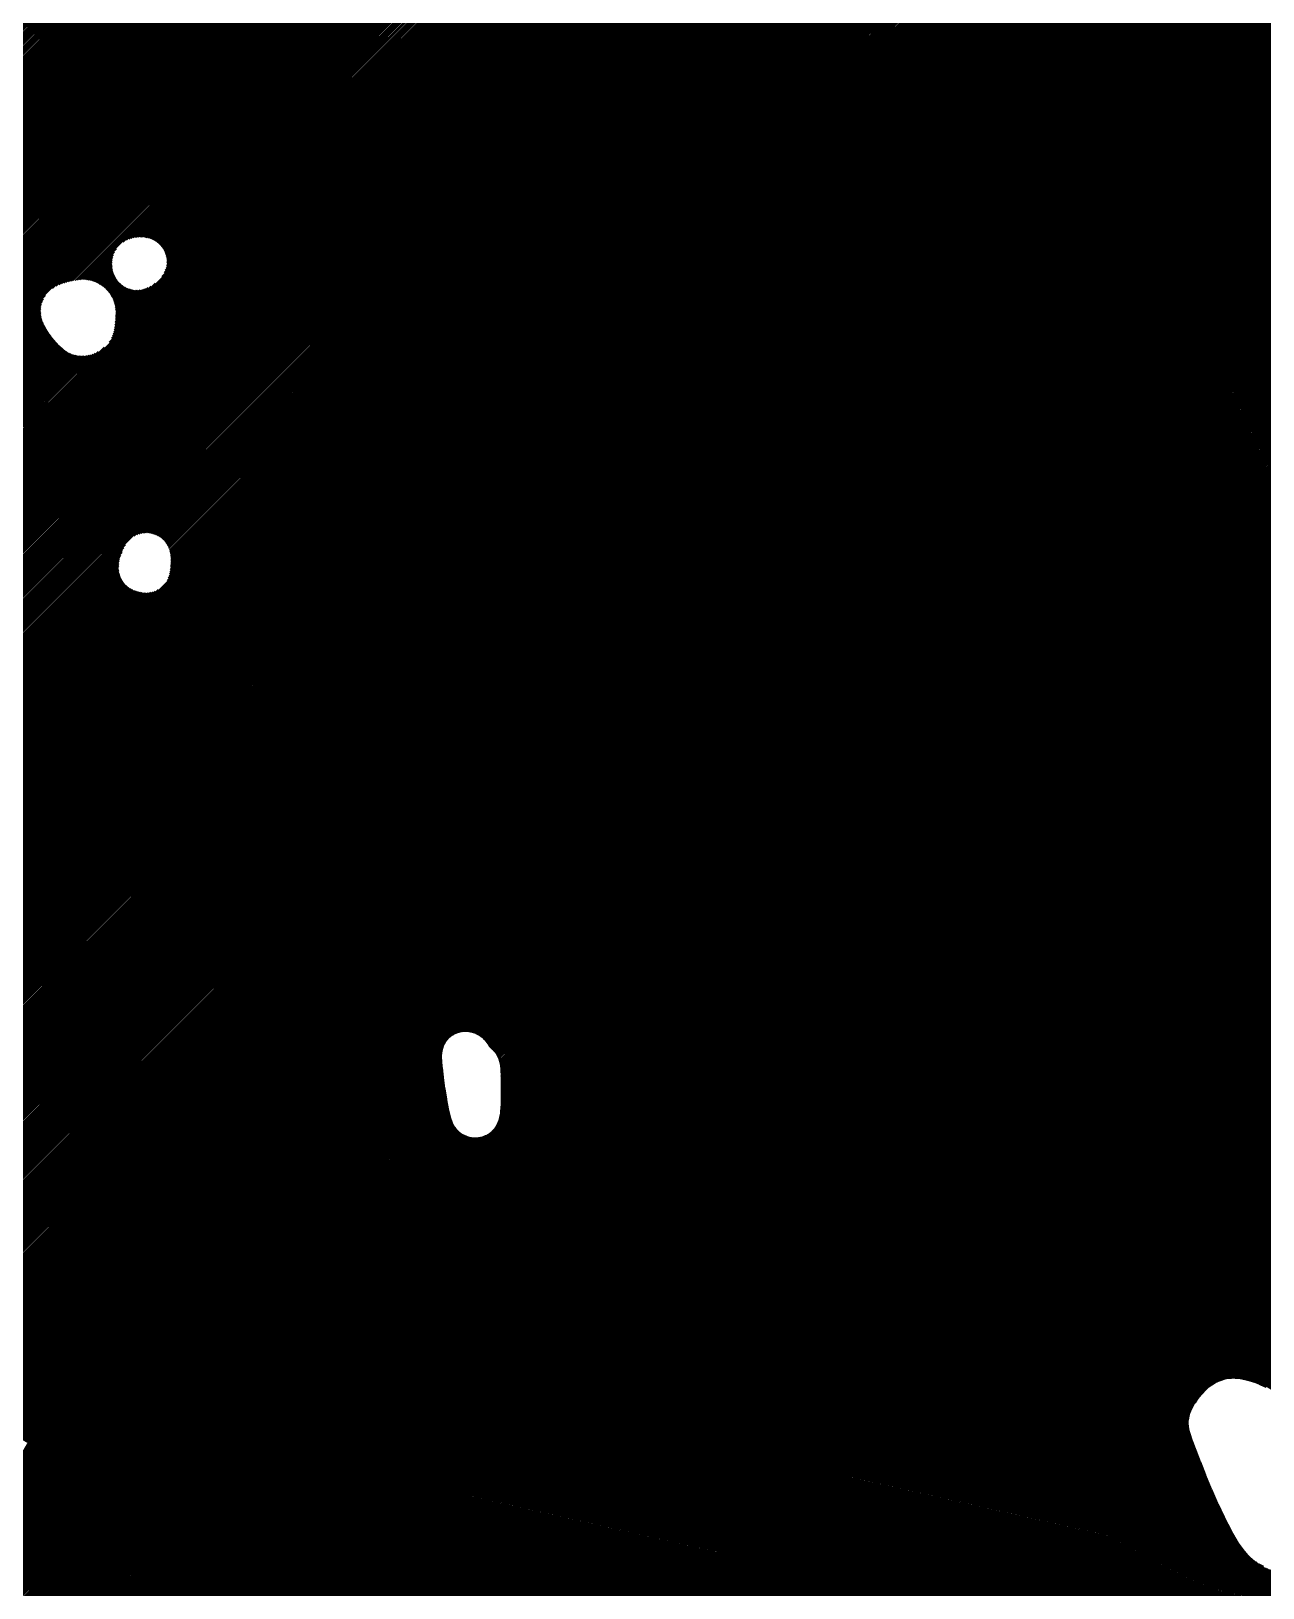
# Model space of a CAD drawing. Header units: metres. Extents: x 729569 to 733474, y 1423763 to 1426173.
# Drawn here: x 731560.2 to 731712.4, y 1424961.9 to 1425154.1 of the extents above; entities that cross this region are included whole.
import ezdxf

# ---------------------------------------------------------------- set-up
doc = ezdxf.new("R2010")
doc.units = ezdxf.units.M
for name, color, linetype in [('GREEN_AREA', 7, 'Continuous'), ('PARCEL_BORDER', 7, 'Continuous'), ('PARCEL_L', 7, 'Continuous'), ('PARCEL_S', 7, 'Continuous'), ('ROADS_LOCAL', 7, 'Continuous')]:
    doc.layers.add(name, color=color, linetype=linetype)

msp = doc.modelspace()

# ---------------------------------------------------------------- hatches: boundary and pattern name
at = {"layer": 'GREEN_AREA', "true_color": 0x96c896}
h = msp.add_hatch(dxfattribs=at)
h.set_pattern_fill('SOLID')
h.paths.add_polyline_path([(731701.41, 1425176.21), (731706.44, 1425169.43), (731706.48, 1425169.26), (731706.58, 1425168.99), (731706.8, 1425168.53), (731708.35, 1425165.83), (731709.23, 1425164.24), (731710.03, 1425162.72), (731713.45, 1425156.09), (731714.15, 1425154.77), (731715.01, 1425153.3), (731715.62, 1425152.37), (731716.23, 1425151.53), (731717.06, 1425150.55), (731717.26, 1425150.29), (731718.08, 1425149.07), (731718.77, 1425147.95), (731719.11, 1425147.37), (731719.86, 1425145.95), (731723.32, 1425139.23), (731728.91, 1425128.27), (731728.98, 1425127.95), (731729.05, 1425127.67), (731729.15, 1425127.41), (731729.38, 1425126.99), (731729.5, 1425126.78), (731729.67, 1425126.55), (731729.74, 1425126.43), (731730.42, 1425125.07), (731730.67, 1425124.55), (731730.59, 1425124.35), (731730.53, 1425124.07), (731730.42, 1425123.43), (731730.41, 1425123.1), (731730.44, 1425122.77), (731730.59, 1425122.1), (731730.66, 1425121.86), (731730.75, 1425121.63), (731730.94, 1425121.2), (731731.14, 1425120.83), (731731.4, 1425120.41), (731731.54, 1425120.2), (731731.7, 1425120), (731732.16, 1425119.51), (731732.6, 1425119.16), (731732.87, 1425118.98), (731733.3, 1425118.76), (731733.54, 1425118.67), (731733.79, 1425118.59), (731734.12, 1425118.52), (731734.38, 1425118.49), (731734.69, 1425118.47), (731734.94, 1425118.49), (731735.18, 1425118.52), (731735.66, 1425118.62), (731736.25, 1425118.85), (731736.64, 1425119.04), (731737.3, 1425119.45), (731737.92, 1425119.89), (731738.91, 1425120.68), (731720.87, 1425089.91), (731649.15, 1425131.96), (731685.57, 1425194.07), (731633.22, 1425224.77), (731633.34, 1425224.77), (731692.96, 1425189.81), (731692.96, 1425189.52), (731692.99, 1425189.24), (731693.09, 1425188.79), (731693.17, 1425188.53), (731693.45, 1425187.87), (731694.02, 1425186.84), (731694.96, 1425185.33), (731696.05, 1425183.72), (731697.3, 1425181.92), (731698.65, 1425180.01), (731701.41, 1425176.21)])
h.paths.add_polyline_path([(731693.17, 1425188.25), (731693.07, 1425188.5), (731692.95, 1425188.95), (731692.89, 1425189.23), (731692.87, 1425189.51), (731692.86, 1425189.75), (731685.64, 1425193.99), (731671.04, 1425169.09), (731694.77, 1425155.18), (731704.53, 1425171.82), (731702.6, 1425174.42), (731699.95, 1425178.04), (731697.21, 1425181.86), (731695.97, 1425183.66), (731694.88, 1425185.28), (731694.01, 1425186.65), (731693.49, 1425187.58), (731693.17, 1425188.25)])
h = msp.add_hatch(dxfattribs=at)
h.set_pattern_fill('SOLID')
h.paths.add_polyline_path([(731540.16, 1425110.45), (731541.34, 1425108.09), (731541.6, 1425107.62), (731541.83, 1425107.23), (731542.27, 1425106.58), (731542.94, 1425105.7), (731544.61, 1425103.12), (731545.46, 1425100.81), (731545.93, 1425099.62), (731546.31, 1425098.81), (731546.58, 1425098.34), (731546.78, 1425098.05), (731546.62, 1425097.81), (731546.48, 1425097.53), (731546.36, 1425097.24), (731546.28, 1425096.94), (731546.22, 1425096.64), (731546.2, 1425095.99), (731546.26, 1425094.94), (731546.35, 1425094.03), (731546.44, 1425093.32), (731546.49, 1425093.02), (731546.59, 1425092.61), (731546.7, 1425092.29), (731546.85, 1425091.98), (731547.03, 1425091.69), (731547.21, 1425091.46), (731547.4, 1425091.25), (731547.61, 1425091.07), (731547.83, 1425090.9), (731548.07, 1425090.76), (731548.32, 1425090.64), (731548.61, 1425090.54), (731548.89, 1425090.46), (731549.17, 1425090.41), (731549.46, 1425090.39), (731549.76, 1425090.4), (731550.08, 1425090.44), (731550.35, 1425090.5), (731550.62, 1425090.59), (731550.96, 1425090.74), (731551.22, 1425090.88), (731551.6, 1425091.15), (731551.94, 1425091.44), (731552.15, 1425091.63), (731552.48, 1425092), (731552.97, 1425092.25), (731553.6, 1425092.62), (731553.96, 1425092.87), (731554.5, 1425093.33), (731554.71, 1425093.57), (731555.09, 1425094.14), (731555.25, 1425094.42), (731555.38, 1425094.72), (731555.47, 1425095.03), (731555.58, 1425095.72), (731555.61, 1425096), (731555.6, 1425096.29), (731555.58, 1425096.79), (731555.52, 1425097.21), (731555.36, 1425097.97), (731555.14, 1425098.57), (731555.01, 1425098.86), (731554.85, 1425099.14), (731554.57, 1425099.56), (731554.4, 1425099.76), (731554.02, 1425100.1), (731554.18, 1425100.52), (731554.25, 1425100.77), (731554.32, 1425101.04), (731554.36, 1425101.32), (731554.38, 1425101.87), (731554.37, 1425102.17), (731554.33, 1425102.47), (731554.26, 1425102.76), (731554.16, 1425103.04), (731554.03, 1425103.32), (731553.79, 1425103.75), (731553.41, 1425104.24), (731552.9, 1425104.84), (731553.33, 1425104.9), (731554.05, 1425105.07), (731554.56, 1425105.25), (731554.87, 1425105.39), (731555.16, 1425105.57), (731555.5, 1425105.81), (731555.7, 1425105.98), (731555.88, 1425106.18), (731556.1, 1425106.45), (731556.29, 1425106.76), (731556.43, 1425107.02), (731556.53, 1425107.29), (731556.65, 1425107.68), (731556.71, 1425107.94), (731556.75, 1425108.44), (731556.76, 1425108.69), (731556.74, 1425108.93), (731556.71, 1425109.18), (731556.58, 1425109.82), (731556.3, 1425110.58), (731556.11, 1425110.97), (731555.86, 1425111.42), (731555.66, 1425111.72), (731555.44, 1425112), (731555.08, 1425112.38), (731554.74, 1425112.69), (731554.05, 1425113.22), (731553.26, 1425113.75), (731553.09, 1425114.05), (731552.94, 1425114.28), (731552.76, 1425114.5), (731552.57, 1425114.7), (731552.36, 1425114.88), (731552.1, 1425115.06), (731551.16, 1425116.16), (731550.61, 1425116.76), (731549.67, 1425117.7), (731547.63, 1425119.69), (731546.78, 1425120.55), (731546.62, 1425121.06), (731546.52, 1425121.29), (731565.18, 1425153.12), (731636.9, 1425111.07), (731600.48, 1425048.96), (731528.76, 1425091.01), (731540.16, 1425110.45)])
h.paths.add_polyline_path([(731576.54, 1425063.11), (731600.44, 1425049.09), (731615.05, 1425074), (731591.14, 1425088.01), (731576.54, 1425063.11)])
h.paths.add_polyline_path([(731572.08, 1425091.03), (731571.91, 1425090.79), (731571.66, 1425090.31), (731571.53, 1425090.02), (731571.46, 1425089.77), (731571.31, 1425089.48), (731571.21, 1425089.2), (731571.13, 1425088.92), (731571.06, 1425088.43), (731571.03, 1425087.78), (731571.06, 1425087.49), (731571.11, 1425087.21), (731571.19, 1425086.93), (731571.3, 1425086.66), (731571.43, 1425086.41), (731571.58, 1425086.16), (731571.76, 1425085.94), (731571.96, 1425085.73), (731572.18, 1425085.54), (731572.42, 1425085.37), (731572.67, 1425085.23), (731572.93, 1425085.11), (731573.21, 1425085.02), (731573.71, 1425084.88), (731574.05, 1425084.82), (731574.35, 1425084.8), (731574.64, 1425084.81), (731574.93, 1425084.85), (731575.22, 1425084.91), (731575.5, 1425085), (731575.76, 1425085.12), (731576.02, 1425085.27), (731576.26, 1425085.44), (731576.48, 1425085.63), (731576.68, 1425085.84), (731576.86, 1425086.08), (731577.02, 1425086.32), (731577.15, 1425086.59), (731577.25, 1425086.86), (731577.33, 1425087.14), (731577.41, 1425087.65), (731577.46, 1425088.26), (731577.49, 1425088.86), (731577.48, 1425089.15), (731577.42, 1425089.65), (731577.36, 1425089.93), (731577.27, 1425090.21), (731577.16, 1425090.48), (731577.02, 1425090.74), (731576.86, 1425090.98), (731576.68, 1425091.21), (731576.47, 1425091.41), (731576.25, 1425091.6), (731576.01, 1425091.76), (731575.75, 1425091.9), (731575.48, 1425092.01), (731575.2, 1425092.1), (731574.92, 1425092.16), (731574.63, 1425092.19), (731574.34, 1425092.19), (731574.05, 1425092.16), (731573.76, 1425092.11), (731573.48, 1425092.03), (731573.21, 1425091.92), (731572.95, 1425091.79), (731572.71, 1425091.63), (731572.48, 1425091.45), (731572.27, 1425091.25), (731572.08, 1425091.03)])
h.paths.add_polyline_path([(731570.24, 1425125.02), (731570.28, 1425124.72), (731570.35, 1425124.43), (731570.45, 1425124.15), (731570.57, 1425123.88), (731570.78, 1425123.51), (731570.95, 1425123.28), (731571.15, 1425123.06), (731571.37, 1425122.86), (731571.6, 1425122.68), (731571.86, 1425122.53), (731572.12, 1425122.4), (731572.4, 1425122.3), (731572.68, 1425122.23), (731572.97, 1425122.18), (731573.27, 1425122.17), (731573.56, 1425122.18), (731573.86, 1425122.22), (731574.14, 1425122.29), (731574.65, 1425122.48), (731574.94, 1425122.62), (731575.22, 1425122.79), (731575.77, 1425123.19), (731575.98, 1425123.38), (731576.32, 1425123.77), (731576.49, 1425124.02), (731576.65, 1425124.27), (731576.77, 1425124.55), (731576.87, 1425124.83), (731576.94, 1425125.12), (731576.98, 1425125.42), (731576.99, 1425125.72), (731576.97, 1425126.02), (731576.92, 1425126.31), (731576.84, 1425126.6), (731576.74, 1425126.88), (731576.6, 1425127.15), (731576.44, 1425127.41), (731576.26, 1425127.64), (731576.05, 1425127.86), (731575.82, 1425128.05), (731575.57, 1425128.22), (731575.31, 1425128.37), (731575.03, 1425128.49), (731574.75, 1425128.58), (731574.3, 1425128.68), (731574.04, 1425128.71), (731573.77, 1425128.72), (731573.51, 1425128.71), (731572.93, 1425128.64), (731572.68, 1425128.58), (731572.21, 1425128.42), (731571.94, 1425128.3), (731571.68, 1425128.15), (731571.43, 1425127.98), (731571.2, 1425127.79), (731571, 1425127.57), (731570.81, 1425127.33), (731570.61, 1425127.01), (731570.43, 1425126.62), (731570.32, 1425126.28), (731570.25, 1425125.93), (731570.21, 1425125.49), (731570.24, 1425125.02)])
h.paths.add_polyline_path([(731563.37, 1425115.69), (731563.79, 1425115.26), (731564.09, 1425115.04), (731564.28, 1425114.85), (731564.5, 1425114.66), (731564.74, 1425114.51), (731565, 1425114.37), (731565.26, 1425114.26), (731565.67, 1425114.14), (731566.01, 1425114.07), (731566.57, 1425114.04), (731566.85, 1425114.05), (731567.32, 1425114.12), (731567.59, 1425114.17), (731567.84, 1425114.25), (731568.09, 1425114.35), (731568.47, 1425114.55), (731568.77, 1425114.75), (731569.39, 1425115.25), (731569.73, 1425115.58), (731569.92, 1425115.82), (731570.08, 1425116.07), (731570.22, 1425116.34), (731570.33, 1425116.63), (731570.41, 1425116.92), (731570.51, 1425117.4), (731570.59, 1425117.99), (731570.64, 1425118.57), (731570.68, 1425119.26), (731570.67, 1425119.68), (731570.59, 1425120.32), (731570.51, 1425120.61), (731570.41, 1425120.9), (731570.28, 1425121.17), (731569.97, 1425121.7), (731569.8, 1425121.93), (731569.38, 1425122.37), (731569.11, 1425122.61), (731568.81, 1425122.81), (731568.36, 1425123.08), (731568.1, 1425123.19), (731567.85, 1425123.28), (731567.53, 1425123.38), (731567.16, 1425123.44), (731566.89, 1425123.47), (731566.42, 1425123.47), (731566.05, 1425123.44), (731565.41, 1425123.34), (731564.87, 1425123.22), (731564.16, 1425123.02), (731563.78, 1425122.87), (731563.16, 1425122.57), (731562.9, 1425122.39), (731562.5, 1425122.08), (731562.3, 1425121.89), (731562.13, 1425121.67), (731561.84, 1425121.27), (731561.68, 1425120.94), (731561.54, 1425120.57), (731561.46, 1425120.24), (731561.41, 1425119.9), (731561.4, 1425119.61), (731561.41, 1425119.32), (731561.47, 1425118.92), (731561.52, 1425118.67), (731561.6, 1425118.42), (731561.81, 1425117.92), (731562.17, 1425117.26), (731562.34, 1425117.01), (731562.74, 1425116.45), (731563.37, 1425115.69)])
h = msp.add_hatch(dxfattribs=at)
h.set_pattern_fill('SOLID')
h.paths.add_polyline_path([(731523.24, 1425008.39), (731523.78, 1425008), (731524.02, 1425007.86), (731524.54, 1425007.63), (731563.02, 1424985.07), (731596.43, 1425042.06), (731668.15, 1425000), (731631.7, 1424937.84), (731488.27, 1425021.94), (731491.3, 1425027.12), (731523.24, 1425008.39)])
h.paths.add_polyline_path([(731596.47, 1425041.92), (731581.87, 1425017.02), (731653.42, 1424975.07), (731668.02, 1424999.97), (731596.47, 1425041.92)])
h = msp.add_hatch(dxfattribs=at)
h.set_pattern_fill('SOLID')
h.paths.add_polyline_path([(731618.28, 1425026.7), (731618.32, 1425026.4), (731618.36, 1425025.91), (731618.42, 1425023.94), (731618.42, 1425022.69), (731618.39, 1425021.51), (731618.32, 1425020.65), (731618.27, 1425020.29), (731618.2, 1425019.96), (731618.11, 1425019.66), (731618.01, 1425019.38), (731617.87, 1425019.1), (731617.63, 1425018.72), (731617.43, 1425018.46), (731617.21, 1425018.23), (731616.96, 1425018.02), (731616.68, 1425017.84), (731616.4, 1425017.69), (731616.09, 1425017.56), (731615.8, 1425017.48), (731615.5, 1425017.42), (731615.21, 1425017.4), (731614.91, 1425017.4), (731614.61, 1425017.43), (731614.32, 1425017.49), (731614, 1425017.58), (731613.7, 1425017.71), (731613.42, 1425017.86), (731613.16, 1425018.04), (731612.92, 1425018.25), (731612.69, 1425018.49), (731612.42, 1425018.84), (731612.28, 1425019.07), (731612.16, 1425019.31), (731612.05, 1425019.57), (731611.85, 1425020.2), (731611.68, 1425020.88), (731611.44, 1425022.18), (731611.22, 1425023.64), (731611.04, 1425025.01), (731610.9, 1425026.16), (731610.82, 1425027.06), (731610.8, 1425027.67), (731610.82, 1425027.97), (731610.86, 1425028.27), (731610.94, 1425028.58), (731611.05, 1425028.87), (731611.18, 1425029.14), (731611.34, 1425029.41), (731611.53, 1425029.66), (731611.74, 1425029.88), (731611.97, 1425030.09), (731612.21, 1425030.26), (731612.48, 1425030.42), (731612.76, 1425030.55), (731613.05, 1425030.65), (731613.36, 1425030.72), (731613.66, 1425030.75), (731613.97, 1425030.76), (731614.28, 1425030.74), (731614.58, 1425030.69), (731614.89, 1425030.6), (731615.17, 1425030.5), (731615.44, 1425030.36), (731615.71, 1425030.19), (731616.09, 1425029.9), (731616.29, 1425029.71), (731616.47, 1425029.5), (731616.94, 1425028.83), (731617.07, 1425028.67), (731617.32, 1425028.46), (731617.56, 1425028.2), (731617.81, 1425027.86), (731617.98, 1425027.58), (731618.12, 1425027.27), (731618.21, 1425026.99), (731618.28, 1425026.7)])
h.paths.add_polyline_path([(731617.73, 1425027.81), (731617.49, 1425028.13), (731617.25, 1425028.39), (731617, 1425028.6), (731616.93, 1425028.68), (731616.4, 1425029.44), (731616.22, 1425029.64), (731616.02, 1425029.83), (731615.65, 1425030.11), (731615.4, 1425030.27), (731615.13, 1425030.4), (731614.85, 1425030.51), (731614.56, 1425030.59), (731614.27, 1425030.64), (731613.97, 1425030.66), (731613.67, 1425030.66), (731613.38, 1425030.62), (731613.09, 1425030.55), (731612.8, 1425030.46), (731612.53, 1425030.33), (731612.27, 1425030.18), (731612.03, 1425030.01), (731611.81, 1425029.81), (731611.6, 1425029.59), (731611.42, 1425029.35), (731611.27, 1425029.1), (731611.14, 1425028.83), (731611.04, 1425028.55), (731610.96, 1425028.26), (731610.92, 1425027.96), (731610.9, 1425027.34), (731610.99, 1425026.24), (731611.13, 1425025.02), (731611.32, 1425023.65), (731611.53, 1425022.28), (731611.75, 1425021.06), (731611.94, 1425020.22), (731612.03, 1425019.92), (731612.24, 1425019.36), (731612.37, 1425019.12), (731612.51, 1425018.89), (731612.77, 1425018.55), (731612.98, 1425018.32), (731613.22, 1425018.12), (731613.47, 1425017.95), (731613.75, 1425017.8), (731614.04, 1425017.68), (731614.35, 1425017.58), (731614.63, 1425017.53), (731614.92, 1425017.5), (731615.21, 1425017.5), (731615.5, 1425017.52), (731615.78, 1425017.58), (731616.06, 1425017.66), (731616.36, 1425017.78), (731616.64, 1425017.93), (731616.9, 1425018.1), (731617.14, 1425018.3), (731617.36, 1425018.53), (731617.56, 1425018.78), (731617.72, 1425019.04), (731617.92, 1425019.42), (731618.02, 1425019.7), (731618.17, 1425020.3), (731618.22, 1425020.67), (731618.29, 1425021.51), (731618.32, 1425022.69), (731618.32, 1425023.93), (731618.29, 1425025.09), (731618.25, 1425026.04), (731618.18, 1425026.68), (731618.12, 1425026.96), (731618.02, 1425027.23), (731617.89, 1425027.53), (731617.73, 1425027.81)])
at = {"layer": 'PARCEL_L', "true_color": 0xffffc8}
h = msp.add_hatch(dxfattribs=at)
h.set_pattern_fill('SOLID')
h.paths.add_polyline_path([(731685.57, 1425194.07), (731636.9, 1425111.07), (731565.18, 1425153.12), (731607.78, 1425225.78), (731608.39, 1425225.59), (731608.69, 1425225.52), (731609.12, 1425225.43), (731609.74, 1425225.35), (731610.45, 1425225.31), (731611.05, 1425225.32), (731611.64, 1425225.38), (731611.95, 1425225.44), (731615.98, 1425224.99), (731617.69, 1425224.85), (731619.16, 1425224.78), (731621.84, 1425224.72), (731627.82, 1425224.65), (731629.04, 1425224.66), (731633.22, 1425224.77), (731685.57, 1425194.07)])
h = msp.add_hatch(dxfattribs=at)
h.set_pattern_fill('SOLID')
h.paths.add_polyline_path([(731505.71, 1425216.07), (731577.43, 1425174.02), (731546.52, 1425121.29), (731546.23, 1425121.87), (731546.1, 1425122.09), (731545.72, 1425122.61), (731545.34, 1425123.06), (731545.04, 1425123.38), (731543.92, 1425124.52), (731543.5, 1425124.87), (731543.27, 1425125.04), (731542.76, 1425125.36), (731542.07, 1425125.7), (731541.48, 1425125.92), (731541.26, 1425126.24), (731540.93, 1425126.65), (731540.5, 1425127.36), (731540.3, 1425127.64), (731540.07, 1425127.93), (731539.67, 1425128.36), (731538.75, 1425129.23), (731537.73, 1425130.31), (731536.99, 1425131.14), (731536.56, 1425131.69), (731535.86, 1425132.75), (731535.52, 1425133.23), (731535.17, 1425133.67), (731534.55, 1425134.41), (731533.85, 1425135.18), (731533.35, 1425135.68), (731532.73, 1425136.26), (731532.48, 1425136.51), (731532.35, 1425136.69), (731531.96, 1425137.35), (731531.72, 1425137.71), (731531.39, 1425138.1), (731531.17, 1425138.3), (731530.92, 1425138.49), (731530.66, 1425138.65), (731530.38, 1425138.78), (731530.09, 1425138.88), (731529.79, 1425138.95), (731529.49, 1425138.99), (731529.18, 1425139), (731528.88, 1425138.98), (731528.58, 1425138.93), (731528.11, 1425138.8), (731527.83, 1425138.7), (731527.57, 1425138.56), (731527.32, 1425138.4), (731526.97, 1425138.14), (731526.77, 1425137.95), (731526.6, 1425137.75), (731526.43, 1425137.53), (731526.29, 1425137.3), (731526.11, 1425136.93), (731526, 1425136.64), (731525.93, 1425136.35), (731525.86, 1425135.95), (731525.85, 1425135.66), (731525.86, 1425135.37), (731525.9, 1425135.08), (731525.97, 1425134.8), (731526.06, 1425134.53), (731526.2, 1425134.18), (731526.59, 1425133.36), (731526.78, 1425133.02), (731526.93, 1425132.77), (731527.11, 1425132.55), (731527.31, 1425132.33), (731527.53, 1425132.14), (731527.71, 1425132.01), (731528.87, 1425130.33), (731529.2, 1425129.81), (731529.47, 1425129.06), (731529.59, 1425128.76), (731529.83, 1425128.27), (731530.03, 1425127.91), (731530.27, 1425127.53), (731530.56, 1425127.14), (731530.76, 1425126.89), (731530.94, 1425126.34), (731531.2, 1425125.66), (731531.81, 1425124.2), (731532.1, 1425123.55), (731532.35, 1425123.05), (731532.51, 1425122.77), (731532.86, 1425122.24), (731533.21, 1425121.77), (731533.61, 1425121.31), (731533.97, 1425120.97), (731534.2, 1425120.79), (731534.45, 1425120.64), (731534.87, 1425120.43), (731535.32, 1425120.26), (731536.54, 1425119.88), (731537.04, 1425118.1), (731537.87, 1425115.38), (731537.99, 1425115.07), (731539.39, 1425112.01), (731540.16, 1425110.45), (731528.76, 1425091.01), (731457.04, 1425133.06), (731505.71, 1425216.07)])
h = msp.add_hatch(dxfattribs=at)
h.set_pattern_fill('SOLID')
h.paths.add_polyline_path([(731649.15, 1425131.96), (731720.87, 1425089.91), (731672.2, 1425006.9), (731600.48, 1425048.96), (731649.15, 1425131.96)])
h = msp.add_hatch(dxfattribs=at)
h.set_pattern_fill('SOLID')
h.paths.add_polyline_path([(731720.87, 1425089.91), (731792.59, 1425047.86), (731743.92, 1424964.85), (731718.8, 1424979.58), (731718.17, 1424980.6), (731717.16, 1424982.18), (731716.27, 1424983.52), (731715.49, 1424984.61), (731715.09, 1424985.1), (731714.88, 1424985.33), (731714.64, 1424985.55), (731714.07, 1424986), (731713.73, 1424986.23), (731713.08, 1424986.61), (731712.83, 1424986.75), (731712.17, 1424987.05), (731711.19, 1424987.43), (731710.52, 1424987.63), (731709.98, 1424987.77), (731709.61, 1424987.83), (731708.98, 1424987.9), (731708.72, 1424987.91), (731708.14, 1424987.87), (731707.83, 1424987.83), (731707.54, 1424987.76), (731707.2, 1424987.65), (731706.78, 1424987.49), (731706.43, 1424987.31), (731706.04, 1424987.06), (731672.2, 1425006.9), (731720.87, 1425089.91)])
h = msp.add_hatch(dxfattribs=at)
h.set_pattern_fill('SOLID')
h.paths.add_polyline_path([(731491.3, 1425027.12), (731524.71, 1425084.11), (731596.43, 1425042.06), (731563.02, 1424985.07), (731524.54, 1425007.63), (731524.8, 1425007.54), (731525.06, 1425007.47), (731525.76, 1425007.34), (731526.59, 1425007.3), (731526.88, 1425007.31), (731527.57, 1425007.42), (731527.87, 1425007.48), (731528.16, 1425007.58), (731528.72, 1425007.82), (731529, 1425007.99), (731529.34, 1425008.23), (731529.54, 1425008.41), (731529.79, 1425008.67), (731529.99, 1425008.93), (731530.18, 1425009.25), (731530.38, 1425009.71), (731530.48, 1425010.01), (731530.59, 1425010.6), (731530.63, 1425011.03), (731530.63, 1425011.81), (731530.55, 1425012.78), (731530.43, 1425013.59), (731530.17, 1425014.77), (731530.03, 1425015.26), (731529.8, 1425015.84), (731529.59, 1425016.26), (731529.36, 1425016.61), (731529.15, 1425016.86), (731528.86, 1425017.15), (731528.51, 1425017.41), (731528.17, 1425017.62), (731527.73, 1425017.83), (731527.49, 1425017.92), (731526.89, 1425018.08), (731526.62, 1425018.14), (731525.9, 1425018.2), (731525.6, 1425018.2), (731524.98, 1425018.13), (731524.67, 1425018.08), (731524.16, 1425017.91), (731523.87, 1425017.79), (731523.59, 1425017.64), (731523.27, 1425017.44), (731523.03, 1425017.24), (731522.83, 1425017.05), (731522.61, 1425016.79), (731522.41, 1425016.5), (731522.24, 1425016.18), (731522.08, 1425015.79), (731521.93, 1425015.24), (731521.87, 1425014.88), (731521.79, 1425014.13), (731521.77, 1425013.36), (731521.82, 1425012.14), (731521.94, 1425011.09), (731522.04, 1425010.57), (731522.14, 1425010.2), (731522.23, 1425009.91), (731522.33, 1425009.65), (731522.45, 1425009.41), (731522.68, 1425009.01), (731522.91, 1425008.73), (731523.24, 1425008.39), (731491.3, 1425027.12)])
h = msp.add_hatch(dxfattribs=at)
h.set_pattern_fill('SOLID')
h.paths.add_polyline_path([(731631.7, 1424937.84), (731668.15, 1425000), (731703.98, 1424978.99), (731704.55, 1424977.51), (731705.19, 1424975.88), (731705.94, 1424974.09), (731706.69, 1424972.38), (731707.5, 1424970.67), (731708.33, 1424969.07), (731709.16, 1424967.64), (731709.86, 1424966.63), (731710.06, 1424966.38), (731710.46, 1424965.92), (731710.72, 1424965.65), (731711.23, 1424965.22), (731711.68, 1424964.93), (731712.4, 1424964.55), (731713.24, 1424964.2), (731714.06, 1424963.94), (731714.36, 1424963.86), (731715.46, 1424963.62), (731715.75, 1424963.58), (731716.88, 1424963.45), (731717.17, 1424963.43), (731718.27, 1424963.41), (731718.58, 1424963.43), (731719.61, 1424963.52), (731720, 1424963.58), (731721.14, 1424963.85), (731721.95, 1424964.18), (731722.23, 1424964.31), (731722.49, 1424964.48), (731723.06, 1424964.89), (731723.29, 1424965.11), (731723.6, 1424965.45), (731723.81, 1424965.73), (731723.96, 1424965.97), (731724.12, 1424966.31), (731724.22, 1424966.58), (731724.3, 1424966.86), (731724.33, 1424967.06), (731739.87, 1424957.95), (731703.42, 1424895.79), (731631.7, 1424937.84)])
h = msp.add_hatch(dxfattribs=at)
h.set_pattern_fill('SOLID')
h.paths.add_polyline_path([(731559.98, 1424979.89), (731631.7, 1424937.84), (731583.03, 1424854.83), (731550.46, 1424873.93), (731550.03, 1424875.14), (731549.53, 1424876.41), (731549.05, 1424877.54), (731548.52, 1424878.62), (731548.06, 1424879.4), (731547.91, 1424879.62), (731547.74, 1424879.82), (731547.34, 1424880.25), (731547.14, 1424880.43), (731546.92, 1424880.58), (731546.57, 1424880.78), (731546.29, 1424880.91), (731546, 1424881.01), (731545.7, 1424881.08), (731545.39, 1424881.11), (731545.03, 1424881.12), (731544.72, 1424881.09), (731544.42, 1424881.04), (731544.12, 1424880.95), (731543.84, 1424880.83), (731543.53, 1424880.66), (731543.3, 1424880.5), (731543.09, 1424880.33), (731542.89, 1424880.13), (731542.71, 1424879.92), (731542.55, 1424879.69), (731542.41, 1424879.45), (731542.22, 1424879.04), (731542.15, 1424878.8), (731511.31, 1424896.88), (731559.98, 1424979.89)])
at = {"layer": 'PARCEL_S', "true_color": 0xffc8c8}
h = msp.add_hatch(dxfattribs=at)
h.set_pattern_fill('SOLID')
h.paths.add_polyline_path([(731591.14, 1425088.01), (731615.05, 1425074), (731600.44, 1425049.09), (731576.54, 1425063.11), (731591.14, 1425088.01)])
h = msp.add_hatch(dxfattribs=at)
h.set_pattern_fill('SOLID')
h.paths.add_polyline_path([(731605.61, 1425003.11), (731581.87, 1425017.02), (731596.47, 1425041.92), (731620.2, 1425028), (731618.4, 1425024.92), (731618.35, 1425026.04), (731618.28, 1425026.69), (731618.21, 1425026.98), (731618.12, 1425027.26), (731617.98, 1425027.58), (731617.81, 1425027.86), (731617.61, 1425028.13), (731617.32, 1425028.46), (731617.07, 1425028.67), (731617, 1425028.75), (731616.48, 1425029.49), (731616.29, 1425029.71), (731616.09, 1425029.9), (731615.86, 1425030.07), (731615.45, 1425030.35), (731615.18, 1425030.49), (731614.89, 1425030.6), (731614.59, 1425030.69), (731614.29, 1425030.74), (731613.98, 1425030.76), (731613.67, 1425030.76), (731613.36, 1425030.72), (731613.06, 1425030.65), (731612.77, 1425030.55), (731612.49, 1425030.42), (731612.22, 1425030.27), (731611.97, 1425030.09), (731611.74, 1425029.88), (731611.53, 1425029.66), (731611.34, 1425029.41), (731611.18, 1425029.15), (731611.05, 1425028.87), (731610.94, 1425028.58), (731610.86, 1425028.27), (731610.82, 1425027.97), (731610.8, 1425027.67), (731610.82, 1425027.06), (731610.9, 1425026.16), (731611.04, 1425025.01), (731611.23, 1425023.58), (731611.43, 1425022.27), (731611.65, 1425021.04), (731611.85, 1425020.2), (731611.94, 1425019.88), (731612.16, 1425019.31), (731612.28, 1425019.07), (731612.42, 1425018.84), (731612.69, 1425018.49), (731612.92, 1425018.25), (731613.16, 1425018.04), (731613.42, 1425017.86), (731613.71, 1425017.7), (731614.08, 1425017.56), (731605.61, 1425003.11)])
h = msp.add_hatch(dxfattribs=at)
h.set_pattern_fill('SOLID')
h.paths.add_polyline_path([(731620.2, 1425028), (731644.11, 1425013.98), (731629.51, 1424989.09), (731605.61, 1425003.11), (731614.08, 1425017.56), (731614.33, 1425017.48), (731614.62, 1425017.43), (731614.91, 1425017.4), (731615.21, 1425017.4), (731615.5, 1425017.42), (731615.8, 1425017.48), (731616.09, 1425017.57), (731616.4, 1425017.69), (731616.69, 1425017.85), (731616.96, 1425018.02), (731617.21, 1425018.23), (731617.44, 1425018.47), (731617.64, 1425018.72), (731617.81, 1425018.99), (731618.01, 1425019.37), (731618.12, 1425019.67), (731618.26, 1425020.28), (731618.32, 1425020.66), (731618.39, 1425021.51), (731618.42, 1425022.59), (731618.42, 1425023.88), (731618.4, 1425024.92), (731620.2, 1425028)])
h = msp.add_hatch(dxfattribs=at)
h.set_pattern_fill('SOLID')
h.paths.add_polyline_path([(731629.51, 1424989.09), (731644.11, 1425013.98), (731668.02, 1424999.97), (731653.42, 1424975.07), (731629.51, 1424989.09)])
at = {"layer": 'ROADS_LOCAL', "true_color": 0xff00ff}
h = msp.add_hatch(dxfattribs=at)
h.set_pattern_fill('SOLID')
h.paths.add_polyline_path([(731706.04, 1424987.06), (731705.66, 1424986.77), (731705.19, 1424986.33), (731704.78, 1424985.87), (731703.94, 1424984.81), (731703.79, 1424984.61), (731703.66, 1424984.39), (731703.37, 1424983.8), (731703.27, 1424983.53), (731703.19, 1424983.24), (731703.07, 1424982.55), (731703.06, 1424982.23), (731703.09, 1424981.91), (731703.14, 1424981.59), (731703.3, 1424980.98), (731703.59, 1424980.1), (731703.98, 1424978.99), (731380.4, 1425168.73), (731381.04, 1425169.82), (731381.23, 1425169.95), (731381.72, 1425170.37), (731382.18, 1425170.83), (731382.58, 1425171.33), (731382.94, 1425171.88), (731383.24, 1425172.45), (731383.48, 1425173.05), (731383.66, 1425173.67), (731383.78, 1425174.31), (731383.8, 1425174.54), (731384.44, 1425175.63), (731706.04, 1424987.06)])

# ---------------------------------------------------------------- linework, layer by layer
at = {"layer": 'PARCEL_BORDER', "lineweight": 50, "true_color": 0x323232}
for points in [[(731685.57, 1425194.07), (731636.9, 1425111.07), (731565.18, 1425153.12), (731607.78, 1425225.78)], [(731505.71, 1425216.07), (731577.43, 1425174.02), (731546.52, 1425121.29)], [(731712.83, 1424986.75), (731712.17, 1424987.05), (731711.97, 1424987.14), (731711.35, 1424987.37), (731711.19, 1424987.43), (731710.68, 1424987.59), (731710.52, 1424987.63), (731710.16, 1424987.72), (731709.98, 1424987.77), (731709.61, 1424987.83), (731709.31, 1424987.87), (731708.98, 1424987.9), (731708.72, 1424987.91), (731708.46, 1424987.9), (731708.14, 1424987.87), (731707.83, 1424987.83), (731707.54, 1424987.76), (731707.2, 1424987.65), (731706.85, 1424987.52), (731706.78, 1424987.49), (731706.57, 1424987.39), (731706.43, 1424987.31), (731706.14, 1424987.13), (731706.04, 1424987.06), (731672.2, 1425006.9), (731720.87, 1425089.91)], [(731524.71, 1425084.11), (731596.43, 1425042.06), (731563.02, 1424985.07), (731524.54, 1425007.63)], [(731631.7, 1424937.84), (731668.15, 1425000), (731703.98, 1424978.99), (731704, 1424978.96), (731704.01, 1424978.91), (731704.55, 1424977.51), (731704.56, 1424977.46), (731705.19, 1424975.88), (731705.21, 1424975.83), (731705.91, 1424974.14), (731705.94, 1424974.09), (731706.69, 1424972.38), (731706.72, 1424972.31), (731707.5, 1424970.67), (731707.55, 1424970.57), (731708.33, 1424969.07), (731708.41, 1424968.92), (731709.16, 1424967.64), (731709.29, 1424967.44), (731709.86, 1424966.63), (731710.06, 1424966.38), (731710.46, 1424965.92), (731710.72, 1424965.65), (731710.97, 1424965.43), (731711.23, 1424965.22), (731711.35, 1424965.14), (731711.52, 1424965.03), (731711.68, 1424964.93), (731711.83, 1424964.84), (731712.17, 1424964.66), (731712.4, 1424964.55)], [(731511.31, 1424896.88), (731559.98, 1424979.89), (731559.98, 1424979.89), (731631.7, 1424937.84)]]:
    msp.add_lwpolyline(points, dxfattribs=at)
at = {"layer": 'PARCEL_BORDER', "lineweight": 50, "true_color": 0x326432}
for points in [[(731720.87, 1425089.91), (731649.15, 1425131.96), (731685.57, 1425194.07)], [(731546.52, 1425121.29), (731565.18, 1425153.12), (731636.9, 1425111.07), (731600.48, 1425048.96), (731528.76, 1425091.01)]]:
    msp.add_lwpolyline(points, dxfattribs=at)
at = {"layer": 'PARCEL_BORDER', "lineweight": 50, "true_color": 0x323232}
for points in [[(731649.15, 1425131.96), (731720.87, 1425089.91), (731672.2, 1425006.9), (731600.48, 1425048.96), (731649.15, 1425131.96)], [(731591.14, 1425088.01), (731615.05, 1425074), (731600.44, 1425049.09), (731576.54, 1425063.11), (731591.14, 1425088.01)], [(731605.61, 1425003.11), (731581.87, 1425017.02), (731596.47, 1425041.92), (731620.2, 1425028), (731618.4, 1425024.92), (731618.4, 1425025.03), (731618.4, 1425025.03), (731618.39, 1425025.09), (731618.39, 1425025.09), (731618.36, 1425025.91), (731618.36, 1425025.91), (731618.35, 1425026.04), (731618.35, 1425026.04), (731618.32, 1425026.4), (731618.32, 1425026.4), (731618.28, 1425026.69), (731618.28, 1425026.7), (731618.21, 1425026.98), (731618.21, 1425026.99), (731618.12, 1425027.26), (731618.12, 1425027.27), (731618, 1425027.54), (731617.99, 1425027.54), (731617.98, 1425027.58), (731617.97, 1425027.58), (731617.81, 1425027.86), (731617.81, 1425027.87), (731617.62, 1425028.13), (731617.61, 1425028.13), (731617.57, 1425028.19), (731617.56, 1425028.2), (731617.32, 1425028.46), (731617.31, 1425028.46), (731617.07, 1425028.67), (731617, 1425028.75), (731616.94, 1425028.83), (731616.83, 1425028.98), (731616.64, 1425029.27), (731616.64, 1425029.27), (731616.48, 1425029.49), (731616.47, 1425029.5), (731616.29, 1425029.71), (731616.28, 1425029.71), (731616.09, 1425029.9), (731616.08, 1425029.91), (731615.86, 1425030.07), (731615.86, 1425030.08), (731615.71, 1425030.19), (731615.7, 1425030.19), (731615.45, 1425030.35), (731615.44, 1425030.36), (731615.18, 1425030.49), (731615.17, 1425030.5), (731614.89, 1425030.6), (731614.88, 1425030.61), (731614.59, 1425030.69), (731614.58, 1425030.69), (731614.29, 1425030.74), (731614.28, 1425030.74), (731613.98, 1425030.76), (731613.97, 1425030.76), (731613.67, 1425030.76), (731613.66, 1425030.75), (731613.36, 1425030.72), (731613.36, 1425030.72), (731613.06, 1425030.65), (731613.05, 1425030.65), (731612.77, 1425030.55), (731612.76, 1425030.55), (731612.49, 1425030.42), (731612.48, 1425030.42), (731612.22, 1425030.27), (731612.21, 1425030.26), (731611.97, 1425030.09), (731611.96, 1425030.08), (731611.74, 1425029.88), (731611.73, 1425029.88), (731611.53, 1425029.66), (731611.52, 1425029.65), (731611.34, 1425029.41), (731611.34, 1425029.4), (731611.18, 1425029.15), (731611.18, 1425029.14), (731611.05, 1425028.87), (731611.04, 1425028.86), (731610.94, 1425028.58), (731610.94, 1425028.57), (731610.87, 1425028.28), (731610.86, 1425028.27), (731610.82, 1425027.98), (731610.82, 1425027.97), (731610.8, 1425027.67), (731610.8, 1425027.66), (731610.8, 1425027.34), (731610.8, 1425027.34), (731610.82, 1425027.06), (731610.82, 1425027.06), (731610.89, 1425026.23), (731610.89, 1425026.23), (731610.9, 1425026.16), (731610.9, 1425026.16), (731611.04, 1425025.01), (731611.04, 1425025), (731611.04, 1425024.95), (731611.04, 1425024.95), (731611.22, 1425023.64), (731611.22, 1425023.64), (731611.23, 1425023.58), (731611.23, 1425023.58), (731611.43, 1425022.27), (731611.43, 1425022.27), (731611.44, 1425022.18), (731611.44, 1425022.18), (731611.65, 1425021.04), (731611.65, 1425021.03), (731611.68, 1425020.88), (731611.68, 1425020.88), (731611.85, 1425020.2), (731611.85, 1425020.2), (731611.94, 1425019.89), (731611.94, 1425019.88), (731612.05, 1425019.57), (731612.05, 1425019.56), (731612.15, 1425019.32), (731612.16, 1425019.31), (731612.28, 1425019.07), (731612.28, 1425019.07), (731612.42, 1425018.84), (731612.42, 1425018.84), (731612.49, 1425018.74), (731612.5, 1425018.73), (731612.69, 1425018.49), (731612.69, 1425018.48), (731612.91, 1425018.25), (731612.92, 1425018.25), (731613.15, 1425018.05), (731613.16, 1425018.04), (731613.42, 1425017.86), (731613.43, 1425017.86), (731613.7, 1425017.71), (731613.71, 1425017.7), (731614, 1425017.58), (731614, 1425017.58), (731614.03, 1425017.57), (731614.04, 1425017.57), (731614.08, 1425017.56), (731605.61, 1425003.11)], [(731620.2, 1425028), (731644.11, 1425013.98), (731629.51, 1424989.09), (731605.61, 1425003.11), (731614.08, 1425017.56), (731614.32, 1425017.49), (731614.33, 1425017.48), (731614.61, 1425017.43), (731614.62, 1425017.43), (731614.91, 1425017.4), (731614.92, 1425017.4), (731615.21, 1425017.4), (731615.22, 1425017.4), (731615.5, 1425017.42), (731615.51, 1425017.42), (731615.8, 1425017.48), (731615.81, 1425017.48), (731616.09, 1425017.56), (731616.09, 1425017.57), (731616.36, 1425017.67), (731616.37, 1425017.68), (731616.4, 1425017.69), (731616.41, 1425017.69), (731616.68, 1425017.84), (731616.69, 1425017.85), (731616.96, 1425018.02), (731616.96, 1425018.03), (731617.21, 1425018.23), (731617.21, 1425018.24), (731617.43, 1425018.46), (731617.44, 1425018.47), (731617.63, 1425018.72), (731617.64, 1425018.72), (731617.81, 1425018.99), (731617.81, 1425018.99), (731617.87, 1425019.1), (731617.87, 1425019.1), (731618.01, 1425019.37), (731618.01, 1425019.38), (731618.11, 1425019.66), (731618.12, 1425019.67), (731618.19, 1425019.96), (731618.2, 1425019.96), (731618.26, 1425020.28), (731618.27, 1425020.29), (731618.32, 1425020.65), (731618.32, 1425020.66), (731618.38, 1425021.32), (731618.38, 1425021.33), (731618.39, 1425021.51), (731618.39, 1425021.51), (731618.42, 1425022.59), (731618.42, 1425022.59), (731618.42, 1425022.69), (731618.42, 1425022.69), (731618.42, 1425023.87), (731618.42, 1425023.88), (731618.42, 1425023.94), (731618.42, 1425023.94), (731618.4, 1425024.92), (731620.2, 1425028)], [(731629.51, 1424989.09), (731644.11, 1425013.98), (731668.02, 1424999.97), (731653.42, 1424975.07), (731629.51, 1424989.09)]]:
    msp.add_lwpolyline(points, close=True, dxfattribs=at)
at = {"layer": 'PARCEL_BORDER', "lineweight": 50, "true_color": 0x326432}
for points in [[(731523.28, 1425008.35), (731523.63, 1425008.09), (731523.78, 1425008), (731524.02, 1425007.86), (731524.27, 1425007.74), (731524.54, 1425007.63), (731524.54, 1425007.63), (731563.02, 1424985.07), (731596.43, 1425042.06), (731668.15, 1425000), (731631.7, 1424937.84), (731559.98, 1424979.89), (731488.27, 1425021.94), (731491.3, 1425027.12), (731523.24, 1425008.39), (731523.28, 1425008.35)], [(731618.28, 1425026.7), (731618.28, 1425026.69), (731618.32, 1425026.4), (731618.32, 1425026.4), (731618.35, 1425026.04), (731618.35, 1425026.04), (731618.36, 1425025.91), (731618.36, 1425025.91), (731618.39, 1425025.09), (731618.39, 1425025.09), (731618.4, 1425025.03), (731618.4, 1425025.03), (731618.4, 1425024.92), (731618.42, 1425023.94), (731618.42, 1425023.94), (731618.42, 1425023.88), (731618.42, 1425023.87), (731618.42, 1425022.69), (731618.42, 1425022.69), (731618.42, 1425022.59), (731618.42, 1425022.59), (731618.39, 1425021.51), (731618.39, 1425021.51), (731618.38, 1425021.33), (731618.38, 1425021.32), (731618.32, 1425020.66), (731618.32, 1425020.65), (731618.27, 1425020.29), (731618.26, 1425020.28), (731618.2, 1425019.96), (731618.19, 1425019.96), (731618.12, 1425019.67), (731618.11, 1425019.66), (731618.01, 1425019.38), (731618.01, 1425019.37), (731617.87, 1425019.1), (731617.87, 1425019.1), (731617.81, 1425018.99), (731617.81, 1425018.99), (731617.64, 1425018.72), (731617.63, 1425018.72), (731617.44, 1425018.47), (731617.43, 1425018.46), (731617.21, 1425018.24), (731617.21, 1425018.23), (731616.96, 1425018.03), (731616.96, 1425018.02), (731616.69, 1425017.85), (731616.68, 1425017.84), (731616.41, 1425017.69), (731616.4, 1425017.69), (731616.37, 1425017.68), (731616.36, 1425017.67), (731616.09, 1425017.57), (731616.09, 1425017.56), (731615.81, 1425017.48), (731615.8, 1425017.48), (731615.51, 1425017.42), (731615.5, 1425017.42), (731615.22, 1425017.4), (731615.21, 1425017.4), (731614.92, 1425017.4), (731614.91, 1425017.4), (731614.62, 1425017.43), (731614.61, 1425017.43), (731614.33, 1425017.48), (731614.32, 1425017.49), (731614.08, 1425017.56), (731614.04, 1425017.57), (731614.03, 1425017.57), (731614, 1425017.58), (731614, 1425017.58), (731613.71, 1425017.7), (731613.7, 1425017.71), (731613.43, 1425017.86), (731613.42, 1425017.86), (731613.16, 1425018.04), (731613.15, 1425018.05), (731612.92, 1425018.25), (731612.91, 1425018.25), (731612.69, 1425018.48), (731612.69, 1425018.49), (731612.5, 1425018.73), (731612.49, 1425018.74), (731612.42, 1425018.84), (731612.42, 1425018.84), (731612.28, 1425019.07), (731612.28, 1425019.07), (731612.16, 1425019.31), (731612.15, 1425019.32), (731612.05, 1425019.56), (731612.05, 1425019.57), (731611.94, 1425019.88), (731611.94, 1425019.89), (731611.85, 1425020.2), (731611.85, 1425020.2), (731611.68, 1425020.88), (731611.68, 1425020.88), (731611.65, 1425021.03), (731611.65, 1425021.04), (731611.44, 1425022.18), (731611.44, 1425022.18), (731611.43, 1425022.27), (731611.43, 1425022.27), (731611.23, 1425023.58), (731611.23, 1425023.58), (731611.22, 1425023.64), (731611.22, 1425023.64), (731611.04, 1425024.95), (731611.04, 1425024.95), (731611.04, 1425025), (731611.04, 1425025.01), (731610.9, 1425026.16), (731610.9, 1425026.16), (731610.89, 1425026.23), (731610.89, 1425026.23), (731610.82, 1425027.06), (731610.82, 1425027.06), (731610.8, 1425027.34), (731610.8, 1425027.34), (731610.8, 1425027.66), (731610.8, 1425027.67), (731610.82, 1425027.97), (731610.82, 1425027.98), (731610.86, 1425028.27), (731610.87, 1425028.28), (731610.94, 1425028.57), (731610.94, 1425028.58), (731611.04, 1425028.86), (731611.05, 1425028.87), (731611.18, 1425029.14), (731611.18, 1425029.15), (731611.34, 1425029.4), (731611.34, 1425029.41), (731611.52, 1425029.65), (731611.53, 1425029.66), (731611.73, 1425029.88), (731611.74, 1425029.88), (731611.96, 1425030.08), (731611.97, 1425030.09), (731612.21, 1425030.26), (731612.22, 1425030.27), (731612.48, 1425030.42), (731612.49, 1425030.42), (731612.76, 1425030.55), (731612.77, 1425030.55), (731613.05, 1425030.65), (731613.06, 1425030.65), (731613.36, 1425030.72), (731613.36, 1425030.72), (731613.66, 1425030.75), (731613.67, 1425030.76), (731613.97, 1425030.76), (731613.98, 1425030.76), (731614.28, 1425030.74), (731614.29, 1425030.74), (731614.58, 1425030.69), (731614.59, 1425030.69), (731614.88, 1425030.61), (731614.89, 1425030.6), (731615.17, 1425030.5), (731615.18, 1425030.49), (731615.44, 1425030.36), (731615.45, 1425030.35), (731615.7, 1425030.19), (731615.71, 1425030.19), (731615.86, 1425030.08), (731615.86, 1425030.07), (731616.08, 1425029.91), (731616.09, 1425029.9), (731616.28, 1425029.71), (731616.29, 1425029.71), (731616.47, 1425029.5), (731616.48, 1425029.49), (731616.64, 1425029.27), (731616.64, 1425029.27), (731616.83, 1425028.98), (731616.94, 1425028.83), (731617, 1425028.75), (731617.07, 1425028.67), (731617.31, 1425028.46), (731617.32, 1425028.46), (731617.56, 1425028.2), (731617.57, 1425028.19), (731617.61, 1425028.13), (731617.62, 1425028.13), (731617.81, 1425027.87), (731617.81, 1425027.86), (731617.97, 1425027.58), (731617.98, 1425027.58), (731617.99, 1425027.54), (731618, 1425027.54), (731618.12, 1425027.27), (731618.12, 1425027.26), (731618.21, 1425026.99), (731618.21, 1425026.98), (731618.28, 1425026.7)]]:
    msp.add_lwpolyline(points, close=True, dxfattribs=at)
at = {"layer": 'ROADS_LOCAL', "lineweight": 40, "true_color": 0xff00ff}
msp.add_lwpolyline([(731384.44, 1425175.63), (731706.04, 1424987.06), (731705.94, 1424986.99), (731705.94, 1424986.99), (731705.66, 1424986.77), (731705.4, 1424986.54), (731705.19, 1424986.33), (731704.89, 1424986), (731704.78, 1424985.87), (731704.5, 1424985.52), (731704.24, 1424985.2), (731704.18, 1424985.13), (731703.94, 1424984.81), (731703.79, 1424984.61), (731703.66, 1424984.39), (731703.49, 1424984.07), (731703.37, 1424983.8), (731703.27, 1424983.53), (731703.19, 1424983.24), (731703.12, 1424982.87), (731703.07, 1424982.55), (731703.06, 1424982.23), (731703.09, 1424981.91), (731703.14, 1424981.59), (731703.23, 1424981.22), (731703.3, 1424980.98), (731703.56, 1424980.18), (731703.59, 1424980.1), (731703.98, 1424978.99), (731380.4, 1425168.73)], dxfattribs=at)

doc.saveas('drawing.dxf')
